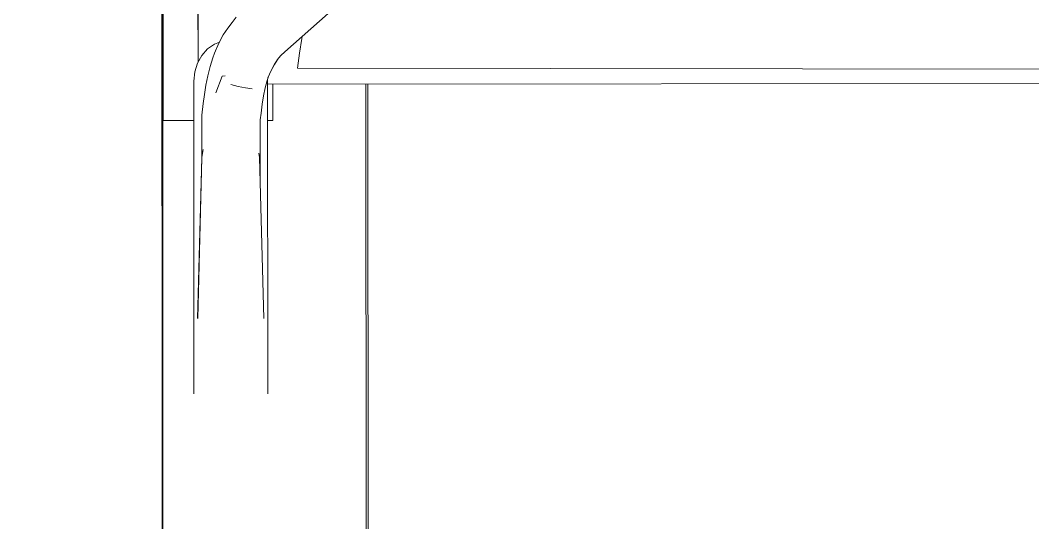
# Model space of a CAD drawing. Extents: x 5706208 to 5786773, y -2031603 to -1909573.
# Drawn here: x 5761014 to 5761815, y -1987390 to -1986992 of the extents above; entities that cross this region are included whole.
import ezdxf

# ---------------------------------------------------------------- set-up
doc = ezdxf.new("R2010")
doc.units = 0
doc.header["$LTSCALE"] = 1000
doc.header["$MEASUREMENT"] = 0
doc.layers.get('0').update_dxf_attribs({"linetype": 'CONTINUOUS'})
doc.layers.add('FURNITURE-r', color=44, linetype='CONTINUOUS')
doc.layers.add('WALL', color=7, linetype='CONTINUOUS')

# ---------------------------------------------------------------- blocks, each defined once
blk = doc.blocks.new('A$C57315646')
at = {"layer": 'FURNITURE-r', "lineweight": 0}
for p, q in [((2.3652, 0.86339), (0, 0.86221)), ((2.36713, 0.86339), (0.00385, 0.86222)), ((2.85286, 0.86336), (2.30909, 0.86301)), ((2.30909, 0.86301), (2.30911, 0.83879)), ((2.3652, 0.86304), (2.3652, 0.86339)), ((2.36713, 0.86304), (2.36713, 0.86339)), ((2.34012, 0.83881), (2.0927, 0.83865)), ((2.34763, 0.83804), (2.34012, 0.83881)), ((2.35453, 0.83585), (2.34763, 0.83804)), ((2.36063, 0.8324), (2.35453, 0.83585)), ((2.69122, 0.83564), (2.3553, 0.83541)), ((2.34016, 0.78035), (2.09274, 0.78019)), ((2.30915, 0.78033), (2.30915, 0.77611)), ((2.33789, 0.78035), (2.33835, 0.09182)), ((2.30915, 0.77611), (2.3379, 0.77613)), ((2.34968, 0.10905), (2.35055, 0.7566)), ((2.35055, 0.7566), (2.3623, 0.75494)), ((2.3623, 0.75494), (2.37404, 0.75322)), ((2.37404, 0.75322), (2.37567, 0.75297)), ((0.00396, 0.70121), (2.33794, 0.70236)), ((0.07903, 0.69972), (2.33795, 0.70082)), ((2.33795, 0.70082), (0.07903, 0.69972))]:
    blk.add_line(p, q, dxfattribs=at)
at = {"layer": 'FURNITURE-r', "color": 15, "lineweight": 0}
for p, q in [((2.15235, 0.83571), (2.27984, 0.83234)), ((2.31336, 0.83252), (2.27913, 0.8325)), ((2.27984, 0.83234), (2.28615, 0.83134)), ((2.3224, 0.8314), (2.31336, 0.83252)), ((2.32973, 0.83041), (2.3224, 0.8314)), ((2.33711, 0.82922), (2.32973, 0.83041)), ((2.3445, 0.82775), (2.33711, 0.82922)), ((2.35174, 0.8259), (2.3445, 0.82775)), ((2.36571, 0.82787), (2.36063, 0.8324)), ((2.36958, 0.82245), (2.36571, 0.82787)), ((2.33094, 0.82134), (2.34424, 0.81628)), ((2.35857, 0.82363), (2.35174, 0.8259)), ((2.36242, 0.82233), (2.35857, 0.82363)), ((2.37034, 0.81897), (2.36242, 0.82233)), ((2.37116, 0.81854), (2.36958, 0.82245)), ((2.37689, 0.81549), (2.37034, 0.81897)), ((2.34424, 0.81628), (2.34453, 0.81401)), ((2.38228, 0.81194), (2.37689, 0.81549)), ((2.38673, 0.80841), (2.38228, 0.81194)), ((2.33588, 0.80363), (2.33483, 0.79788)), ((2.33763, 0.80944), (2.33588, 0.80363)), ((2.39076, 0.80513), (2.38673, 0.80841)), ((2.33483, 0.79788), (2.33407, 0.7926)), ((2.27987, 0.78674), (2.15238, 0.7832)), ((2.2833, 0.78729), (2.27987, 0.78674)), ((2.30955, 0.78611), (2.2559, 0.78608)), ((2.31491, 0.78545), (2.30955, 0.78611)), ((2.32186, 0.78451), (2.31491, 0.78545)), ((2.32853, 0.78344), (2.32186, 0.78451)), ((2.33483, 0.78217), (2.32853, 0.78344)), ((2.34081, 0.78064), (2.33483, 0.78217)), ((2.34132, 0.78048), (2.34016, 0.78035)), ((2.34307, 0.77989), (2.34081, 0.78064)), ((2.34276, 0.78002), (2.34867, 0.77753)), ((2.34867, 0.77753), (2.35353, 0.77495)), ((2.35353, 0.77495), (2.35763, 0.77225)), ((2.35719, 0.77269), (2.36043, 0.76974)), ((2.35763, 0.77225), (2.35796, 0.77199)), ((2.36043, 0.76974), (2.36348, 0.76674)), ((2.36348, 0.76674), (2.43331, 0.68781))]:
    blk.add_line(p, q, dxfattribs=at)

msp = doc.modelspace()

# ---------------------------------------------------------------- linework, layer by layer
at = {"layer": 'FURNITURE-r', "lineweight": 0}
for p, q in [((5761126.41, -1986528.24), (5761126.77, -1987071.46)), ((5761154.11, -1986689.72), (5761154.33, -1987025.3)), ((5761234.72, -1987018.3), (5761236.44, -1987006.58)), ((5761236.44, -1987006.58), (5761236.69, -1987004.95)), ((5761126.73, -1987013.48), (5761126.38, -1987013.48)), ((5761126.38, -1987013.48), (5761127.55, -1989374.39)), ((5761126.73, -1987015.4), (5761126.39, -1987015.4)), ((5761126.39, -1987015.4), (5761127.56, -1989378.24)), ((5761153.9, -1987026.06), (5761151.7, -1987032.95)), ((5761157.34, -1987019.98), (5761153.9, -1987026.06)), ((5761233.07, -1987030.04), (5761234.72, -1987018.3)), ((5761151.7, -1987032.95), (5761150.94, -1987040.46)), ((5761150.94, -1987040.46), (5761151.1, -1987287.63)), ((5761209.33, -1987040.42), (5761209.5, -1987287.59)), ((5761209.34, -1987042.69), (5761897.18, -1987042.23)), ((5761213.57, -1987071.4), (5761213.55, -1987042.68)), ((5761288.4, -1989374.28), (5761287.25, -1987042.63)), ((5761289.89, -1989299.29), (5761288.79, -1987042.63)), ((5761126.77, -1987071.46), (5761150.96, -1987071.44)), ((5761209.35, -1987071.4), (5761213.57, -1987071.4))]:
    msp.add_line(p, q, dxfattribs=at)
at = {"layer": 'FURNITURE-r', "color": 15, "lineweight": 0}
for p, q in [((5761222.93, -1987017.12), (5761301.78, -1986947.37)), ((5761181.31, -1986993.89), (5761177.78, -1986998.34)), ((5761184.58, -1986989.87), (5761181.31, -1986993.89)), ((5761177.78, -1986998.34), (5761174.24, -1987003.72)), ((5761171.19, -1987009.46), (5761167.28, -1987011.03)), ((5761174.24, -1987003.72), (5761170.75, -1987010.27)), ((5761161.86, -1987014.9), (5761157.34, -1987019.98)), ((5761167.28, -1987011.03), (5761161.86, -1987014.9)), ((5761170.75, -1987010.27), (5761167.4, -1987018.18)), ((5761219.94, -1987020.17), (5761222.93, -1987017.12)), ((5761166.1, -1987022.02), (5761163.84, -1987028.85)), ((5761167.4, -1987018.18), (5761166.1, -1987022.02)), ((5761214.74, -1987027.07), (5761217.43, -1987022.97)), ((5761216.99, -1987023.4), (5761219.94, -1987020.17)), ((5761217.43, -1987022.97), (5761217.69, -1987022.64)), ((5761163.84, -1987028.85), (5761161.99, -1987036.09)), ((5761209.66, -1987037.82), (5761212.16, -1987031.92)), ((5761212.16, -1987031.92), (5761214.74, -1987027.07)), ((5761161.99, -1987036.09), (5761160.51, -1987043.47)), ((5761168.39, -1987049.63), (5761173.44, -1987036.35)), ((5761173.44, -1987036.35), (5761175.71, -1987036.05)), ((5761209.05, -1987039.77), (5761207.52, -1987045.74)), ((5761209.79, -1987037.51), (5761209.05, -1987039.77)), ((5761209.21, -1987039.26), (5761209.33, -1987040.42)), ((5761160.51, -1987043.47), (5761159.33, -1987050.84)), ((5761180.28, -1987042.95), (5761186.08, -1987044.7)), ((5761186.08, -1987044.7), (5761191.83, -1987045.74)), ((5761191.83, -1987045.74), (5761197.1, -1987046.5)), ((5761207.52, -1987045.74), (5761206.26, -1987052.04)), ((5761159.33, -1987050.84), (5761158.34, -1987058.16)), ((5761206.26, -1987052.04), (5761205.19, -1987058.7)), ((5761158.34, -1987058.16), (5761157.22, -1987067.19)), ((5761204.24, -1987065.65), (5761203.58, -1987071)), ((5761205.19, -1987058.7), (5761204.24, -1987065.65)), ((5761157.22, -1987067.19), (5761157.25, -1987101.38)), ((5761203.58, -1987071), (5761203.62, -1987124.59)), ((5761157.4, -1987100.68), (5761158.4, -1987094.38)), ((5761202.4, -1987097.22), (5761202.95, -1987100.65)), ((5761154.03, -1987228.05), (5761157.4, -1987100.68)), ((5761202.95, -1987100.65), (5761206.49, -1987228.01))]:
    msp.add_line(p, q, dxfattribs=at)
at = {"layer": 'WALL', "color": 8, "ltscale": 0.1}
msp.add_lwpolyline([(5761985.52, -1986527.67), (5761987.4, -1989377.67), (5761955.01, -1989377.68), (5761955.01, -1989373.84), (5761824.54, -1989373.93), (5761824.52, -1989321.17), (5761288.38, -1989321.44), (5761288.4, -1989373.92), (5761159.41, -1989374.37), (5761159.17, -1989378.22), (5761127.56, -1989378.24), (5761125.68, -1986528.24), (5761214.8, -1986528.18), (5761214.79, -1986514.9), (5761899.62, -1986514.45), (5761899.63, -1986527.72), (5761985.52, -1986527.67)], dxfattribs=at)
msp.add_arc((5760805.73, -1988080.82), 2535, 355.89897, 179.46693, dxfattribs=at)

# ---------------------------------------------------------------- block references
at = {"color": 8, "ltscale": 10, "xscale": 998.9986730661869, "yscale": 998.9986730661869, "zscale": 998.9986730661869, "rotation": 90}
msp.add_blockref('A$C57315646', (5761988.91, -1989378.24), dxfattribs=at)

doc.saveas('drawing.dxf')
